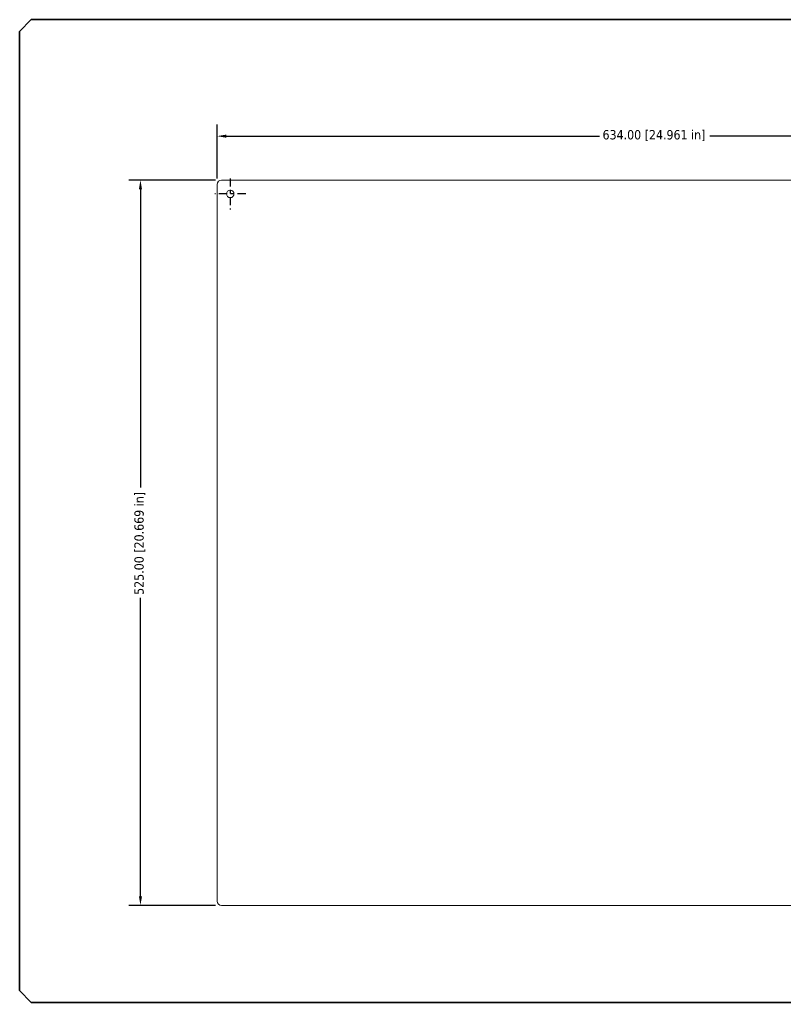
# Model space of a CAD drawing. Header units: inches. Extents: x 1.3 to 45, y 0.7 to 28.7.
# Drawn here: x 1.33 to 23.17, y 0.67 to 28.67 of the extents above; entities that cross this region are included whole.
import ezdxf

# ---------------------------------------------------------------- set-up
doc = ezdxf.new("R2010")
doc.units = ezdxf.units.IN
doc.header["$LTSCALE"] = 2.666667
doc.header["$MEASUREMENT"] = 0
doc.linetypes.add('CHAIN', pattern=[0.7087, 0.4724, -0.0591, 0.1181, -0.0591])
doc.layers.get('0').update_dxf_attribs({"lineweight": 25})
for name, color, linetype, lineweight in [('Border (ANSI)', 7, 'Continuous', 50), ('Center Mark (ANSI)', 7, 'Continuous', 25), ('Dimension (ANSI)', 7, 'Continuous', 25), ('TITLE', 7, 'Continuous', 35), ('Visible (ANSI)', 7, 'Continuous', 18)]:
    doc.layers.add(name, color=color, linetype=linetype, lineweight=lineweight)
doc.styles.add('Note Text (ANSI)', font='tahoma.ttf')
doc.dimstyles.new('Default - mm [in] (ANSI)', dxfattribs={"dimscale": 2.666667, "dimtxt": 0.1, "dimasz": 0.098425, "dimexe": 0.125, "dimexo": 0.063, "dimgap": 0.031496, "dimtad": 0, "dimtoh": 1, "dimlfac": 25.4, "dimrnd": 1e-08, "dimzin": 4, "dimdsep": 46, "dimtxsty": 'Note Text (ANSI)', "dimcen": 0.09, "dimdle": 0.393701, "dimclrd": 256, "dimclre": 256, "dimclrt": 256, "dimadec": 1, "dimazin": 1, "dimtfac": 1.2, "dimtofl": 0, "dimtmove": 0, "dimatfit": 3, "dimfxl": 0, "dimtolj": 1, "dimtzin": 4, "dimlwd": -1, "dimlwe": -1, "dimarcsym": 0})

# ---------------------------------------------------------------- blocks, each defined once
blk = doc.blocks.new('Borders B-Size')
at = {"layer": 'Border (ANSI)', "lineweight": 25}
blk.add_line((16.875, 10.625), (16.75, 10.75), dxfattribs=at)
at = {"layer": 'TITLE'}
for p, q in [((0.5, 10.625), (0.625, 10.75)), ((0.625, 10.75), (16.75, 10.75)), ((0.5, 0.375), (0.5, 10.625)), ((16.875, 10.625), (16.875, 0.375)), ((0.625, 0.25), (0.5, 0.375)), ((16.875, 0.375), (16.75, 0.25)), ((16.75, 0.25), (0.625, 0.25))]:
    blk.add_line(p, q, dxfattribs=at)
blk = doc.blocks.new('*D15')
at = {"layer": 'Defpoints', "color": 0, "transparency": 16777216}
for p in [(31.923, 25.347), (6.963, 23.972), (31.923, 23.972)]:
    blk.add_point(p, dxfattribs=at)
at = {"layer": 'Dimension (ANSI)', "transparency": 16777216}
for p, q in [((6.963, 24.14), (6.963, 25.68)), ((31.923, 24.14), (31.923, 25.68)), ((7.225, 25.347), (17.87, 25.347)), ((31.661, 25.347), (21.016, 25.347))]:
    blk.add_line(p, q, dxfattribs=at)
for points in [[(7.225, 25.391), (7.225, 25.303), (6.963, 25.347)], [(31.661, 25.391), (31.661, 25.303), (31.923, 25.347)]]:
    blk.add_solid(points, dxfattribs=at)
at = {"layer": 'Dimension (ANSI)', "transparency": 16777216, "insert": (17.954, 25.521), "char_height": 0.26667, "attachment_point": 1, "style": 'Note Text (ANSI)'}
blk.add_mtext('\\A1;634.00 [24.961 in]', dxfattribs=at)
blk = doc.blocks.new('*D16')
at = {"layer": 'Defpoints', "color": 0, "transparency": 16777216}
for p in [(7.088, 24.097), (4.778, 3.428), (7.088, 3.428)]:
    blk.add_point(p, dxfattribs=at)
at = {"layer": 'Dimension (ANSI)', "transparency": 16777216}
for p, q in [((6.92, 24.097), (4.445, 24.097)), ((4.778, 23.835), (4.778, 15.332)), ((4.778, 3.69), (4.778, 12.193)), ((6.92, 3.428), (4.445, 3.428))]:
    blk.add_line(p, q, dxfattribs=at)
for points in [[(4.734, 23.835), (4.822, 23.835), (4.778, 24.097)], [(4.734, 3.69), (4.822, 3.69), (4.778, 3.428)]]:
    blk.add_solid(points, dxfattribs=at)
at = {"layer": 'Dimension (ANSI)', "transparency": 16777216, "insert": (4.604, 12.277), "char_height": 0.26667, "attachment_point": 1, "rotation": 90, "style": 'Note Text (ANSI)'}
blk.add_mtext('\\A1;525.00 [20.669 in]', dxfattribs=at)

msp = doc.modelspace()

# ---------------------------------------------------------------- linework, layer by layer
at = {"layer": 'Center Mark (ANSI)', "linetype": 'CHAIN', "ltscale": 0.183987}
for p, q in [((7.33674, 24.14525), (7.33674, 23.26159)), ((7.77857, 23.70342), (6.8949, 23.70342))]:
    msp.add_line(p, q, dxfattribs=at)
at = {"layer": 'Visible (ANSI)'}
for p, q in [((31.79835, 24.09712), (7.08772, 24.09712)), ((6.96272, 23.97212), (6.96272, 3.55283)), ((7.08772, 3.42783), (31.79835, 3.42783))]:
    msp.add_line(p, q, dxfattribs=at)
msp.add_circle((7.33674, 23.70342), 0.1085, dxfattribs=at)
for centre, start, end in [((7.08772, 23.97212), 90, 180), ((7.08772, 3.55283), 180, 270)]:
    msp.add_arc(centre, 0.125, start, end, dxfattribs=at)

# ---------------------------------------------------------------- block references
at = {"xscale": 2.666666666666667, "yscale": 2.666666666666667, "zscale": 2.666666666666667}
msp.add_blockref('Borders B-Size', (0, 0), dxfattribs=at)

# ---------------------------------------------------------------- dimensions: what is measured, and where the dimension line sits
at = {"layer": 'Dimension (ANSI)'}
for base, p1, p2, angle, picture, middle in [((31.92335, 25.34698), (6.96272, 23.97212), (31.92335, 23.97212), 180, '*D15', (19.44304, 25.34698)), ((4.77801, 3.42783), (7.08772, 24.09712), (7.08772, 3.42783), 90, '*D16', (4.77801, 13.76248))]:
    dim = msp.add_linear_dim(base=base, p1=p1, p2=p2, angle=angle, dimstyle='Default - mm [in] (ANSI)', override={"dimgap": 0.031496, "dimtoh": 0, "dimdec": 2, "dimlfac": 25.4, "dimtol": 0, "dimlim": 0, "dimtp": 0, "dimtm": 0, "dimtdec": 2, "dimatfit": 1}, dxfattribs=at)
    dim.commit()
    dim.dimension.update_dxf_attribs({"geometry": picture, "text_midpoint": middle, "dimtype": 160})

doc.saveas('drawing.dxf')
